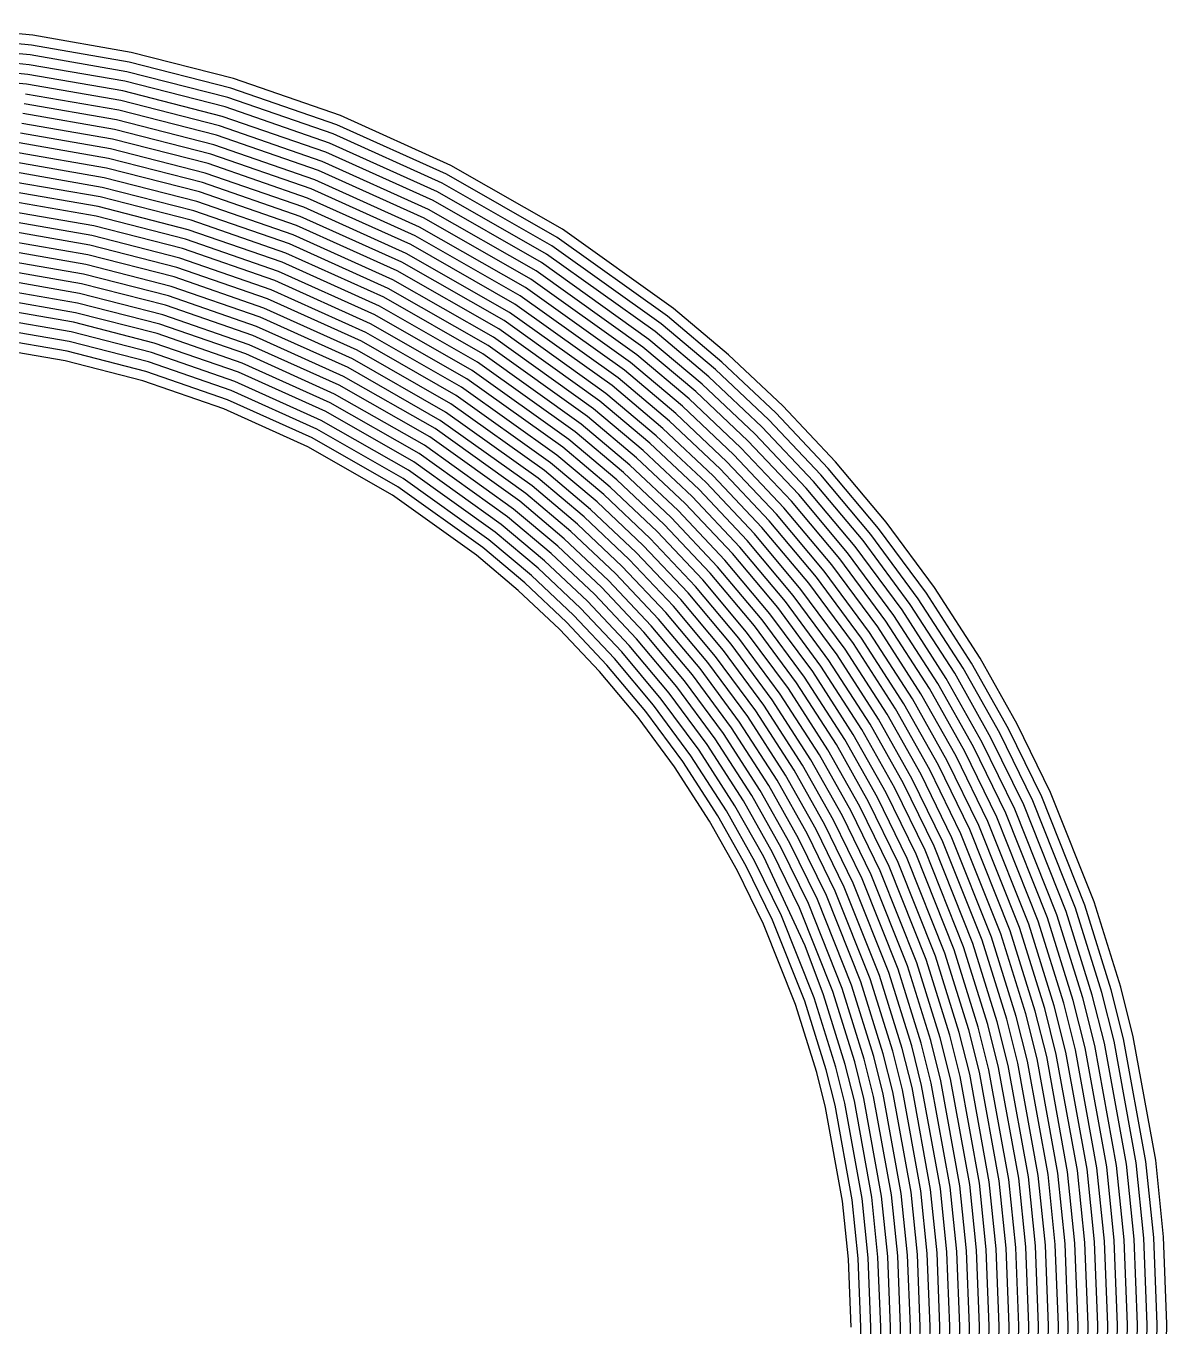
# Model space of a CAD drawing. Header units: metres. Extents: x -19 to 19, y -19.6 to 19.6.
# Drawn here: x -9.489 to -6.02, y 5.246 to 9.2 of the extents above; entities that cross this region are included whole.
import ezdxf

# ---------------------------------------------------------------- set-up
doc = ezdxf.new("R2010")
doc.units = ezdxf.units.M

msp = doc.modelspace()

# ---------------------------------------------------------------- linework, layer by layer
for p, q in [((-9.468583, 9.171465, 0.461086), (-9.758509, 9.199727, 0.459511)), ((-9.476069, 9.111994, 0.464241), (-9.762229, 9.139889, 0.462695)), ((-9.472326, 9.141729, 0.462663), (-9.760369, 9.169808, 0.461103)), ((-9.175941, 9.090288, 0.465522), (-9.472326, 9.141729, 0.462663)), ((-9.169671, 9.119591, 0.463976), (-9.468583, 9.171465, 0.461086)), ((-9.479812, 9.082258, 0.465818), (-9.764089, 9.109971, 0.464287)), ((-9.182211, 9.060986, 0.467068), (-9.476069, 9.111994, 0.464241)), ((-8.857865, 9.039861, 0.468393), (-9.169671, 9.119591, 0.463976)), ((-9.483554, 9.052523, 0.467396), (-9.765949, 9.080052, 0.46588)), ((-9.188481, 9.031683, 0.468614), (-9.479812, 9.082258, 0.465818)), ((-8.875112, 8.982458, 0.471394), (-9.182211, 9.060986, 0.467068)), ((-8.866488, 9.011159, 0.469894), (-9.175941, 9.090288, 0.465522)), ((-9.487297, 9.022788, 0.468973), (-9.767809, 9.050133, 0.467472)), ((-9.201022, 8.973078, 0.471706), (-9.487297, 9.022788, 0.468973)), ((-9.194752, 9.002381, 0.47016), (-9.483554, 9.052523, 0.467396)), ((-8.883735, 8.953756, 0.472894), (-9.188481, 9.031683, 0.468614)), ((-8.533398, 8.927324, 0.474565), (-8.857865, 9.039861, 0.468393)), ((-9.207292, 8.943775, 0.473252), (-9.49104, 8.993052, 0.470551)), ((-8.892359, 8.925055, 0.474395), (-9.194752, 9.002381, 0.47016)), ((-8.555542, 8.871618, 0.477445), (-8.875112, 8.982458, 0.471394)), ((-8.54447, 8.899471, 0.476005), (-8.866488, 9.011159, 0.469894)), ((-9.213562, 8.914473, 0.474798), (-9.494783, 8.963317, 0.472128)), ((-8.909606, 8.867652, 0.477396), (-9.207292, 8.943775, 0.473252)), ((-8.900982, 8.896353, 0.475895), (-9.201022, 8.973078, 0.471706)), ((-8.566614, 8.843765, 0.478885), (-8.883735, 8.953756, 0.472894)), ((-9.226102, 8.855868, 0.477889), (-9.502268, 8.903846, 0.475283)), ((-9.219832, 8.88517, 0.476343), (-9.498526, 8.933581, 0.473706)), ((-8.918229, 8.83895, 0.478896), (-9.213562, 8.914473, 0.474798)), ((-8.577686, 8.815913, 0.480325), (-8.892359, 8.925055, 0.474395)), ((-8.210685, 8.749079, 0.484099), (-8.54447, 8.899471, 0.476005)), ((-8.19708, 8.775792, 0.482744), (-8.533398, 8.927324, 0.474565)), ((-9.232373, 8.826565, 0.479435), (-9.506011, 8.874111, 0.476861)), ((-8.926852, 8.810249, 0.480396), (-9.219832, 8.88517, 0.476343)), ((-8.59983, 8.760207, 0.483205), (-8.909606, 8.867652, 0.477396)), ((-8.588758, 8.78806, 0.481765), (-8.900982, 8.896353, 0.475895)), ((-8.22429, 8.722367, 0.485454), (-8.555542, 8.871618, 0.477445)), ((-9.238643, 8.797262, 0.480981), (-9.509754, 8.844375, 0.478438)), ((-8.944099, 8.752846, 0.483397), (-9.232373, 8.826565, 0.479435)), ((-8.935476, 8.781547, 0.481897), (-9.226102, 8.855868, 0.477889)), ((-8.610902, 8.732354, 0.484646), (-8.918229, 8.83895, 0.478896)), ((-8.237895, 8.695654, 0.48681), (-8.566614, 8.843765, 0.478885)), ((-9.251183, 8.738657, 0.484073), (-9.51724, 8.784904, 0.481593)), ((-9.244913, 8.76796, 0.482527), (-9.513497, 8.81464, 0.480016)), ((-8.952723, 8.724144, 0.484898), (-9.238643, 8.797262, 0.480981)), ((-8.633046, 8.676648, 0.487526), (-8.935476, 8.781547, 0.481897)), ((-8.621974, 8.704501, 0.486086), (-8.926852, 8.810249, 0.480396)), ((-8.265105, 8.642228, 0.489521), (-8.588758, 8.78806, 0.481765)), ((-8.2515, 8.668941, 0.488165), (-8.577686, 8.815913, 0.480325)), ((-9.257453, 8.709355, 0.485619), (-9.520983, 8.755169, 0.483171)), ((-8.96997, 8.666741, 0.487898), (-9.251183, 8.738657, 0.484073)), ((-8.961346, 8.695443, 0.486398), (-9.244913, 8.76796, 0.482527)), ((-8.644118, 8.648795, 0.488966), (-8.944099, 8.752846, 0.483397)), ((-8.278711, 8.615515, 0.490876), (-8.59983, 8.760207, 0.483205)), ((-7.873824, 8.556753, 0.49424), (-8.210685, 8.749079, 0.484099)), ((-7.857659, 8.582006, 0.492987), (-8.19708, 8.775792, 0.482744)), ((-9.263724, 8.680052, 0.487165), (-9.524725, 8.725434, 0.484748)), ((-8.978593, 8.63804, 0.489399), (-9.257453, 8.709355, 0.485619)), ((-8.65519, 8.620942, 0.490406), (-8.952723, 8.724144, 0.484898)), ((-8.305921, 8.562089, 0.493587), (-8.621974, 8.704501, 0.486086)), ((-8.292316, 8.588802, 0.492231), (-8.610902, 8.732354, 0.484646)), ((-7.88999, 8.531501, 0.495493), (-8.22429, 8.722367, 0.485454)), ((-9.276264, 8.621447, 0.490256), (-9.532211, 8.665963, 0.487903)), ((-9.269994, 8.650749, 0.48871), (-9.528468, 8.695698, 0.486326)), ((-8.987216, 8.609338, 0.490899), (-9.263724, 8.680052, 0.487165)), ((-8.677334, 8.565236, 0.493286), (-8.96997, 8.666741, 0.487898)), ((-8.666262, 8.593089, 0.491846), (-8.961346, 8.695443, 0.486398)), ((-8.319526, 8.535376, 0.494942), (-8.633046, 8.676648, 0.487526)), ((-7.922321, 8.480997, 0.497999), (-8.2515, 8.668941, 0.488165)), ((-7.906156, 8.506249, 0.496746), (-8.237895, 8.695654, 0.48681)), ((-9.282534, 8.592144, 0.491802), (-9.535954, 8.636227, 0.489481)), ((-9.004463, 8.551935, 0.4939), (-9.276264, 8.621447, 0.490256)), ((-8.99584, 8.580637, 0.4924), (-9.269994, 8.650749, 0.48871)), ((-8.688406, 8.537383, 0.494726), (-8.978593, 8.63804, 0.489399)), ((-8.346736, 8.48195, 0.497653), (-8.65519, 8.620942, 0.490406)), ((-8.333131, 8.508663, 0.496297), (-8.644118, 8.648795, 0.488966)), ((-7.938487, 8.455744, 0.499252), (-8.265105, 8.642228, 0.489521)), ((-9.288804, 8.562842, 0.493348), (-9.539697, 8.606492, 0.491058)), ((-9.013087, 8.523234, 0.495401), (-9.282534, 8.592144, 0.491802)), ((-8.71055, 8.481677, 0.497606), (-8.99584, 8.580637, 0.4924)), ((-8.699478, 8.50953, 0.496166), (-8.987216, 8.609338, 0.490899)), ((-8.360341, 8.455237, 0.499008), (-8.666262, 8.593089, 0.491846)), ((-7.970818, 8.40524, 0.501758), (-8.292316, 8.588802, 0.492231)), ((-7.954653, 8.430492, 0.500505), (-8.278711, 8.615515, 0.490876)), ((-7.520183, 8.341067, 0.505374), (-7.857659, 8.582006, 0.492987)), ((-9.301345, 8.504236, 0.49644), (-9.547182, 8.547021, 0.494213)), ((-9.295075, 8.533539, 0.494894), (-9.543439, 8.576757, 0.492636)), ((-9.02171, 8.494532, 0.496901), (-9.288804, 8.562842, 0.493348)), ((-8.721622, 8.453824, 0.499046), (-9.004463, 8.551935, 0.4939)), ((-8.373946, 8.428525, 0.500363), (-8.677334, 8.565236, 0.493286)), ((-7.986984, 8.379988, 0.503011), (-8.305921, 8.562089, 0.493587)), ((-7.538896, 8.317632, 0.506503), (-7.873824, 8.556753, 0.49424)), ((-9.307615, 8.474934, 0.497986), (-9.550925, 8.517286, 0.495791)), ((-9.038957, 8.437129, 0.499902), (-9.301345, 8.504236, 0.49644)), ((-9.030334, 8.465831, 0.498401), (-9.295075, 8.533539, 0.494894)), ((-8.732694, 8.425971, 0.500486), (-9.013087, 8.523234, 0.495401)), ((-8.401157, 8.375099, 0.503074), (-8.699478, 8.50953, 0.496166)), ((-8.387551, 8.401812, 0.501719), (-8.688406, 8.537383, 0.494726)), ((-8.019315, 8.329483, 0.505517), (-8.333131, 8.508663, 0.496297)), ((-8.00315, 8.354735, 0.504264), (-8.319526, 8.535376, 0.494942)), ((-7.576321, 8.270761, 0.508763), (-7.906156, 8.506249, 0.496746)), ((-7.557609, 8.294196, 0.507633), (-7.88999, 8.531501, 0.495493)), ((-9.313885, 8.445631, 0.499531), (-9.554668, 8.48755, 0.497368)), ((-9.04758, 8.408427, 0.501402), (-9.307615, 8.474934, 0.497986)), ((-8.754838, 8.370265, 0.503367), (-9.030334, 8.465831, 0.498401)), ((-8.743766, 8.398118, 0.501927), (-9.02171, 8.494532, 0.496901)), ((-8.414762, 8.348386, 0.504429), (-8.71055, 8.481677, 0.497606)), ((-8.035481, 8.304231, 0.50677), (-8.346736, 8.48195, 0.497653)), ((-7.595034, 8.247326, 0.509893), (-7.922321, 8.480997, 0.497999)), ((-9.326425, 8.387026, 0.502623), (-9.562153, 8.428079, 0.500523)), ((-9.320155, 8.416329, 0.501077), (-9.558411, 8.457815, 0.498946)), ((-9.056204, 8.379726, 0.502903), (-9.313885, 8.445631, 0.499531)), ((-8.76591, 8.342412, 0.504807), (-9.038957, 8.437129, 0.499902)), ((-8.441972, 8.29496, 0.50714), (-8.732694, 8.425971, 0.500486)), ((-8.428367, 8.321673, 0.505785), (-8.721622, 8.453824, 0.499046)), ((-8.067812, 8.253726, 0.509276), (-8.373946, 8.428525, 0.500363)), ((-8.051647, 8.278978, 0.508023), (-8.360341, 8.455237, 0.499008)), ((-7.632459, 8.200455, 0.512153), (-7.954653, 8.430492, 0.500505)), ((-7.613746, 8.22389, 0.511023), (-7.938487, 8.455744, 0.499252)), ((-9.332696, 8.357723, 0.504169), (-9.565896, 8.398344, 0.502101)), ((-9.073451, 8.322323, 0.505903), (-9.326425, 8.387026, 0.502623)), ((-9.064827, 8.351024, 0.504403), (-9.320155, 8.416329, 0.501077)), ((-8.776982, 8.314559, 0.506247), (-9.04758, 8.408427, 0.501402)), ((-8.455577, 8.268247, 0.508495), (-8.743766, 8.398118, 0.501927)), ((-8.083978, 8.228474, 0.510529), (-8.387551, 8.401812, 0.501719)), ((-7.651171, 8.17702, 0.513283), (-7.970818, 8.40524, 0.501758)), ((-9.338966, 8.328421, 0.505715), (-9.569639, 8.368609, 0.503678)), ((-9.082074, 8.293621, 0.507404), (-9.332696, 8.357723, 0.504169)), ((-8.799126, 8.258853, 0.509127), (-9.064827, 8.351024, 0.504403)), ((-8.788054, 8.286706, 0.507687), (-9.056204, 8.379726, 0.502903)), ((-8.469182, 8.241534, 0.509851), (-8.754838, 8.370265, 0.503367)), ((-8.116309, 8.177969, 0.513035), (-8.414762, 8.348386, 0.504429)), ((-8.100144, 8.203222, 0.511782), (-8.401157, 8.375099, 0.503074)), ((-7.688597, 8.130149, 0.515543), (-8.00315, 8.354735, 0.504264)), ((-7.669884, 8.153584, 0.514413), (-7.986984, 8.379988, 0.503011)), ((-9.351506, 8.269816, 0.508807), (-9.577125, 8.309138, 0.506833)), ((-9.345236, 8.299118, 0.507261), (-9.573382, 8.338873, 0.505256)), ((-9.090697, 8.26492, 0.508904), (-9.338966, 8.328421, 0.505715)), ((-8.810198, 8.231, 0.510567), (-9.073451, 8.322323, 0.505903)), ((-8.496392, 8.188108, 0.512561), (-8.776982, 8.314559, 0.506247)), ((-8.482787, 8.214821, 0.511206), (-8.76591, 8.342412, 0.504807)), ((-8.132475, 8.152717, 0.514288), (-8.428367, 8.321673, 0.505785)), ((-7.726022, 8.083278, 0.517802), (-8.035481, 8.304231, 0.50677)), ((-7.707309, 8.106714, 0.516672), (-8.019315, 8.329483, 0.505517)), ((-7.37318, 8.178172, 0.513483), (-7.538896, 8.317632, 0.506503)), ((-7.353207, 8.200548, 0.512423), (-7.520183, 8.341067, 0.505374)), ((-9.357776, 8.240513, 0.510353), (-9.580868, 8.279402, 0.508411)), ((-9.107944, 8.207517, 0.511905), (-9.351506, 8.269816, 0.508807)), ((-9.099321, 8.236218, 0.510405), (-9.345236, 8.299118, 0.507261)), ((-8.832342, 8.175294, 0.513447), (-9.090697, 8.26492, 0.508904)), ((-8.82127, 8.203147, 0.512007), (-9.082074, 8.293621, 0.507404)), ((-8.509998, 8.161395, 0.513917), (-8.788054, 8.286706, 0.507687)), ((-8.164806, 8.102213, 0.516794), (-8.455577, 8.268247, 0.508495)), ((-8.148641, 8.127465, 0.515541), (-8.441972, 8.29496, 0.50714)), ((-7.744734, 8.059843, 0.518932), (-8.051647, 8.278978, 0.508023)), ((-7.413125, 8.133421, 0.515604), (-7.576321, 8.270761, 0.508763)), ((-7.393153, 8.155796, 0.514543), (-7.557609, 8.294196, 0.507633)), ((-9.364047, 8.21121, 0.511898), (-9.58461, 8.249667, 0.509988)), ((-9.116568, 8.178815, 0.513405), (-9.357776, 8.240513, 0.510353)), ((-8.843414, 8.147441, 0.514887), (-9.099321, 8.236218, 0.510405)), ((-8.537208, 8.10797, 0.516627), (-8.810198, 8.231, 0.510567)), ((-8.523603, 8.134683, 0.515272), (-8.799126, 8.258853, 0.509127)), ((-8.180972, 8.07696, 0.518047), (-8.469182, 8.241534, 0.509851)), ((-7.78216, 8.012972, 0.521192), (-8.083978, 8.228474, 0.510529)), ((-7.763447, 8.036408, 0.520062), (-8.067812, 8.253726, 0.509276)), ((-7.433098, 8.111045, 0.516664), (-7.595034, 8.247326, 0.509893)), ((-9.370317, 8.181908, 0.513444), (-9.588353, 8.219932, 0.511566)), ((-9.125191, 8.150114, 0.514909), (-9.364047, 8.21121, 0.511898)), ((-8.854486, 8.119588, 0.516318), (-9.107944, 8.207517, 0.511905)), ((-8.550813, 8.081257, 0.517983), (-8.82127, 8.203147, 0.512007)), ((-8.213303, 8.026456, 0.520553), (-8.496392, 8.188108, 0.512561)), ((-8.197138, 8.051708, 0.5193), (-8.482787, 8.214821, 0.511206)), ((-7.800872, 7.989537, 0.522322), (-8.100144, 8.203222, 0.511782)), ((-7.473044, 8.066294, 0.518784), (-7.632459, 8.200455, 0.512153)), ((-7.453071, 8.088669, 0.517724), (-7.613746, 8.22389, 0.511023)), ((-7.188166, 8.045081, 0.520066), (-7.353207, 8.200548, 0.512423)), ((-9.133815, 8.121413, 0.516418), (-9.370317, 8.181908, 0.513444)), ((-8.87663, 8.06388, 0.519167), (-9.125191, 8.150114, 0.514909)), ((-8.865558, 8.091734, 0.517742), (-9.116568, 8.178815, 0.513405)), ((-8.578023, 8.027831, 0.520693), (-8.843414, 8.147441, 0.514887)), ((-8.564418, 8.054544, 0.519338), (-8.832342, 8.175294, 0.513447)), ((-8.229469, 8.001204, 0.521806), (-8.509998, 8.161395, 0.513917)), ((-7.838297, 7.942666, 0.524582), (-8.132475, 8.152717, 0.514288)), ((-7.819585, 7.966101, 0.523452), (-8.116309, 8.177969, 0.513035)), ((-7.512989, 8.021542, 0.520905), (-7.669884, 8.153584, 0.514413)), ((-7.493016, 8.043918, 0.519845), (-7.651171, 8.17702, 0.513283)), ((-7.230596, 8.002669, 0.522037), (-7.393153, 8.155796, 0.514543)), ((-7.209381, 8.023875, 0.521051), (-7.37318, 8.178172, 0.513483)), ((-8.887702, 8.036027, 0.520592), (-9.133815, 8.121413, 0.516418)), ((-8.591628, 8.001118, 0.522049), (-8.854486, 8.119588, 0.516318)), ((-8.2618, 7.950699, 0.524312), (-8.537208, 8.10797, 0.516627)), ((-8.245635, 7.975951, 0.523059), (-8.523603, 8.134683, 0.515272)), ((-7.85701, 7.919231, 0.525711), (-8.148641, 8.127465, 0.515541)), ((-7.552935, 7.976791, 0.523025), (-7.707309, 8.106714, 0.516672)), ((-7.532962, 7.999167, 0.521965), (-7.688597, 8.130149, 0.515543)), ((-7.273025, 7.960256, 0.524008), (-7.433098, 8.111045, 0.516664)), ((-7.251811, 7.981462, 0.523023), (-7.413125, 8.133421, 0.515604)), ((-8.605233, 7.974405, 0.523404), (-8.865558, 8.091734, 0.517742)), ((-8.277966, 7.925447, 0.525565), (-8.550813, 8.081257, 0.517983)), ((-7.894435, 7.87236, 0.527971), (-8.180972, 8.07696, 0.518047)), ((-7.875722, 7.895795, 0.526841), (-8.164806, 8.102213, 0.516794)), ((-7.572907, 7.954415, 0.524086), (-7.726022, 8.083278, 0.517802)), ((-7.29424, 7.93905, 0.524994), (-7.453071, 8.088669, 0.517724)), ((-8.632444, 7.920979, 0.526115), (-8.887702, 8.036027, 0.520592)), ((-8.618839, 7.947692, 0.524759), (-8.87663, 8.06388, 0.519167)), ((-8.310297, 7.874942, 0.528071), (-8.578023, 8.027831, 0.520693)), ((-8.294132, 7.900195, 0.526818), (-8.564418, 8.054544, 0.519338)), ((-7.913148, 7.848925, 0.529101), (-8.197138, 8.051708, 0.5193)), ((-7.612853, 7.909664, 0.526206), (-7.763447, 8.036408, 0.520062)), ((-7.59288, 7.93204, 0.525146), (-7.744734, 8.059843, 0.518932)), ((-7.33667, 7.896637, 0.526965), (-7.493016, 8.043918, 0.519845)), ((-7.315455, 7.917844, 0.525979), (-7.473044, 8.066294, 0.518784)), ((-7.02757, 7.875225, 0.528236), (-7.188166, 8.045081, 0.520066)), ((-8.326463, 7.84969, 0.529324), (-8.591628, 8.001118, 0.522049)), ((-7.950573, 7.802054, 0.531361), (-8.229469, 8.001204, 0.521806)), ((-7.93186, 7.825489, 0.530231), (-8.213303, 8.026456, 0.520553)), ((-7.652798, 7.864913, 0.528327), (-7.800872, 7.989537, 0.522322)), ((-7.632826, 7.887289, 0.527267), (-7.78216, 8.012972, 0.521192)), ((-7.3791, 7.854225, 0.528936), (-7.532962, 7.999167, 0.521965)), ((-7.357885, 7.875431, 0.527951), (-7.512989, 8.021542, 0.520905)), ((-7.072419, 7.835369, 0.530048), (-7.230596, 8.002669, 0.522037)), ((-7.049995, 7.855297, 0.529142), (-7.209381, 8.023875, 0.521051)), ((-8.342629, 7.824438, 0.530577), (-8.605233, 7.974405, 0.523404)), ((-7.987998, 7.755183, 0.533621), (-8.2618, 7.950699, 0.524312)), ((-7.969285, 7.778619, 0.532491), (-8.245635, 7.975951, 0.523059)), ((-7.672771, 7.842537, 0.529387), (-7.819585, 7.966101, 0.523452)), ((-7.42153, 7.811812, 0.530907), (-7.572907, 7.954415, 0.524086)), ((-7.400315, 7.833018, 0.529922), (-7.552935, 7.976791, 0.523025)), ((-7.117268, 7.795513, 0.53186), (-7.273025, 7.960256, 0.524008)), ((-7.094843, 7.815441, 0.530954), (-7.251811, 7.981462, 0.523023)), ((-8.37496, 7.773933, 0.533083), (-8.632444, 7.920979, 0.526115)), ((-8.358794, 7.799186, 0.53183), (-8.618839, 7.947692, 0.524759)), ((-8.006711, 7.731748, 0.534751), (-8.277966, 7.925447, 0.525565)), ((-7.712717, 7.797786, 0.531508), (-7.85701, 7.919231, 0.525711)), ((-7.692744, 7.820162, 0.530447), (-7.838297, 7.942666, 0.524582)), ((-7.46396, 7.769399, 0.532879), (-7.612853, 7.909664, 0.526206)), ((-7.442745, 7.790606, 0.531893), (-7.59288, 7.93204, 0.525146)), ((-7.162116, 7.755657, 0.533672), (-7.315455, 7.917844, 0.525979)), ((-7.139692, 7.775585, 0.532766), (-7.29424, 7.93905, 0.524994)), ((-8.044136, 7.684877, 0.53701), (-8.310297, 7.874942, 0.528071)), ((-8.025423, 7.708312, 0.53588), (-8.294132, 7.900195, 0.526818)), ((-7.752662, 7.753035, 0.533628), (-7.894435, 7.87236, 0.527971)), ((-7.732689, 7.77541, 0.532568), (-7.875722, 7.895795, 0.526841)), ((-7.485175, 7.748193, 0.533864), (-7.632826, 7.887289, 0.527267)), ((-7.206965, 7.715801, 0.535484), (-7.357885, 7.875431, 0.527951)), ((-7.184541, 7.735729, 0.534578), (-7.33667, 7.896637, 0.526965)), ((-6.873506, 7.691498, 0.536855), (-7.02757, 7.875225, 0.528236)), ((-8.062848, 7.661442, 0.53814), (-8.326463, 7.84969, 0.529324)), ((-7.772635, 7.730659, 0.534689), (-7.913148, 7.848925, 0.529101)), ((-7.527605, 7.70578, 0.535835), (-7.672771, 7.842537, 0.529387)), ((-7.50639, 7.726987, 0.53485), (-7.652798, 7.864913, 0.528327)), ((-7.251814, 7.675945, 0.537296), (-7.400315, 7.833018, 0.529922)), ((-7.229389, 7.695873, 0.53639), (-7.3791, 7.854225, 0.528936)), ((-6.92068, 7.654414, 0.538501), (-7.072419, 7.835369, 0.530048)), ((-6.897093, 7.672956, 0.537678), (-7.049995, 7.855297, 0.529142)), ((-8.100273, 7.614571, 0.5404), (-8.358794, 7.799186, 0.53183)), ((-8.081561, 7.638006, 0.53927), (-8.342629, 7.824438, 0.530577)), ((-7.81258, 7.685908, 0.536809), (-7.950573, 7.802054, 0.531361)), ((-7.792608, 7.708283, 0.535749), (-7.93186, 7.825489, 0.530231)), ((-7.570035, 7.663368, 0.537807), (-7.712717, 7.797786, 0.531508)), ((-7.54882, 7.684574, 0.536821), (-7.692744, 7.820162, 0.530447)), ((-7.296663, 7.636089, 0.539108), (-7.442745, 7.790606, 0.531893)), ((-7.274238, 7.656017, 0.538202), (-7.42153, 7.811812, 0.530907)), ((-6.967854, 7.617329, 0.540148), (-7.117268, 7.795513, 0.53186)), ((-6.944267, 7.635871, 0.539324), (-7.094843, 7.815441, 0.530954)), ((-8.118986, 7.591136, 0.54153), (-8.37496, 7.773933, 0.533083)), ((-7.852526, 7.641156, 0.53893), (-7.987998, 7.755183, 0.533621)), ((-7.832553, 7.663532, 0.537869), (-7.969285, 7.778619, 0.532491)), ((-7.612465, 7.620955, 0.539778), (-7.752662, 7.753035, 0.533628)), ((-7.59125, 7.642161, 0.538792), (-7.732689, 7.77541, 0.532568)), ((-7.319087, 7.616161, 0.540014), (-7.46396, 7.769399, 0.532879)), ((-7.015029, 7.580245, 0.541794), (-7.162116, 7.755657, 0.533672)), ((-6.991441, 7.598787, 0.540971), (-7.139692, 7.775585, 0.532766)), ((-7.872499, 7.618781, 0.53999), (-8.006711, 7.731748, 0.534751)), ((-7.63368, 7.599749, 0.540763), (-7.772635, 7.730659, 0.534689)), ((-7.363936, 7.576305, 0.541826), (-7.50639, 7.726987, 0.53485)), ((-7.341511, 7.596233, 0.54092), (-7.485175, 7.748193, 0.533864)), ((-7.062203, 7.54316, 0.54344), (-7.206965, 7.715801, 0.535484)), ((-7.038616, 7.561703, 0.542617), (-7.184541, 7.735729, 0.534578)), ((-7.912444, 7.574029, 0.542111), (-8.044136, 7.684877, 0.53701)), ((-7.892471, 7.596405, 0.54105), (-8.025423, 7.708312, 0.53588)), ((-7.67611, 7.557336, 0.542735), (-7.81258, 7.685908, 0.536809)), ((-7.654895, 7.578542, 0.541749), (-7.792608, 7.708283, 0.535749)), ((-7.408784, 7.536449, 0.543638), (-7.54882, 7.684574, 0.536821)), ((-7.38636, 7.556377, 0.542732), (-7.527605, 7.70578, 0.535835)), ((-7.109377, 7.506076, 0.545086), (-7.251814, 7.675945, 0.537296)), ((-7.08579, 7.524618, 0.544263), (-7.229389, 7.695873, 0.53639)), ((-6.751474, 7.475987, 0.54665), (-6.897093, 7.672956, 0.537678)), ((-6.72678, 7.493032, 0.545913), (-6.873506, 7.691498, 0.536855)), ((-7.95239, 7.529278, 0.544231), (-8.081561, 7.638006, 0.53927)), ((-7.932417, 7.551654, 0.543171), (-8.062848, 7.661442, 0.53814)), ((-7.71854, 7.514924, 0.544706), (-7.852526, 7.641156, 0.53893)), ((-7.697325, 7.53613, 0.54372), (-7.832553, 7.663532, 0.537869)), ((-7.453633, 7.496593, 0.54545), (-7.59125, 7.642161, 0.538792)), ((-7.431209, 7.516521, 0.544544), (-7.570035, 7.663368, 0.537807)), ((-7.156551, 7.468992, 0.546733), (-7.296663, 7.636089, 0.539108)), ((-7.132964, 7.487534, 0.54591), (-7.274238, 7.656017, 0.538202)), ((-6.800863, 7.441897, 0.548125), (-6.944267, 7.635871, 0.539324)), ((-6.776169, 7.458942, 0.547388), (-6.92068, 7.654414, 0.538501)), ((-7.972362, 7.506902, 0.545291), (-8.100273, 7.614571, 0.5404)), ((-7.76097, 7.472511, 0.546677), (-7.892471, 7.596405, 0.54105)), ((-7.739755, 7.493717, 0.545691), (-7.872499, 7.618781, 0.53999)), ((-7.498482, 7.456737, 0.547262), (-7.63368, 7.599749, 0.540763)), ((-7.476057, 7.476665, 0.546356), (-7.612465, 7.620955, 0.539778)), ((-7.203725, 7.431907, 0.548379), (-7.341511, 7.596233, 0.54092)), ((-7.180138, 7.450449, 0.547556), (-7.319087, 7.616161, 0.540014)), ((-6.850253, 7.407807, 0.549599), (-6.991441, 7.598787, 0.540971)), ((-6.825558, 7.424852, 0.548862), (-6.967854, 7.617329, 0.540148)), ((-7.992335, 7.484527, 0.546352), (-8.118986, 7.591136, 0.54153)), ((-7.782184, 7.451305, 0.547663), (-7.912444, 7.574029, 0.542111)), ((-7.54333, 7.416881, 0.549074), (-7.67611, 7.557336, 0.542735)), ((-7.520906, 7.436809, 0.548168), (-7.654895, 7.578542, 0.541749)), ((-7.2509, 7.394823, 0.550025), (-7.38636, 7.556377, 0.542732)), ((-7.227313, 7.413365, 0.549202), (-7.363936, 7.576305, 0.541826)), ((-6.899642, 7.373717, 0.551074), (-7.038616, 7.561703, 0.542617)), ((-6.874947, 7.390762, 0.550337), (-7.015029, 7.580245, 0.541794)), ((-7.824614, 7.408892, 0.549634), (-7.95239, 7.529278, 0.544231)), ((-7.803399, 7.430098, 0.548648), (-7.932417, 7.551654, 0.543171)), ((-7.588179, 7.377025, 0.550886), (-7.71854, 7.514924, 0.544706)), ((-7.565755, 7.396953, 0.54998), (-7.697325, 7.53613, 0.54372)), ((-7.298074, 7.357738, 0.551671), (-7.431209, 7.516521, 0.544544)), ((-7.274487, 7.376281, 0.550848), (-7.408784, 7.536449, 0.543638)), ((-6.949031, 7.339627, 0.552548), (-7.08579, 7.524618, 0.544263)), ((-6.924336, 7.356672, 0.551811), (-7.062203, 7.54316, 0.54344)), ((-7.867044, 7.366479, 0.551605), (-7.992335, 7.484527, 0.546352)), ((-7.845829, 7.387686, 0.55062), (-7.972362, 7.506902, 0.545291)), ((-7.610603, 7.357097, 0.551792), (-7.739755, 7.493717, 0.545691)), ((-7.345248, 7.320654, 0.553318), (-7.476057, 7.476665, 0.546356)), ((-7.321661, 7.339196, 0.552495), (-7.453633, 7.496593, 0.54545)), ((-6.99842, 7.305537, 0.554023), (-7.132964, 7.487534, 0.54591)), ((-6.973726, 7.322582, 0.553286), (-7.109377, 7.506076, 0.545086)), ((-6.614084, 7.263269, 0.556049), (-6.751474, 7.475987, 0.54665)), ((-6.58838, 7.278752, 0.5554), (-6.72678, 7.493032, 0.545913)), ((-7.655452, 7.317241, 0.553604), (-7.782184, 7.451305, 0.547663)), ((-7.633028, 7.337169, 0.552698), (-7.76097, 7.472511, 0.546677)), ((-7.392422, 7.28357, 0.554964), (-7.520906, 7.436809, 0.548168)), ((-7.368835, 7.302112, 0.554141), (-7.498482, 7.456737, 0.547262)), ((-7.047809, 7.271447, 0.555497), (-7.180138, 7.450449, 0.547556)), ((-7.023115, 7.288492, 0.55476), (-7.156551, 7.468992, 0.546733)), ((-6.665493, 7.232304, 0.557349), (-6.800863, 7.441897, 0.548125)), ((-6.639789, 7.247787, 0.556699), (-6.776169, 7.458942, 0.547388)), ((-7.700301, 7.277385, 0.555416), (-7.824614, 7.408892, 0.549634)), ((-7.677877, 7.297313, 0.55451), (-7.803399, 7.430098, 0.548648)), ((-7.439596, 7.246485, 0.55661), (-7.565755, 7.396953, 0.54998)), ((-7.416009, 7.265028, 0.555787), (-7.54333, 7.416881, 0.549074)), ((-7.121893, 7.220313, 0.557709), (-7.2509, 7.394823, 0.550025)), ((-7.097198, 7.237358, 0.556972), (-7.227313, 7.413365, 0.549202)), ((-7.072504, 7.254402, 0.556235), (-7.203725, 7.431907, 0.548379)), ((-6.716901, 7.201339, 0.558649), (-6.850253, 7.407807, 0.549599)), ((-6.691197, 7.216822, 0.557999), (-6.825558, 7.424852, 0.548862)), ((-7.74515, 7.237529, 0.557228), (-7.867044, 7.366479, 0.551605)), ((-7.722725, 7.257457, 0.556322), (-7.845829, 7.387686, 0.55062)), ((-7.486771, 7.209401, 0.558257), (-7.610603, 7.357097, 0.551792)), ((-7.463184, 7.227943, 0.557433), (-7.588179, 7.377025, 0.550886)), ((-7.171282, 7.186223, 0.559184), (-7.298074, 7.357738, 0.551671)), ((-7.146588, 7.203268, 0.558446), (-7.274487, 7.376281, 0.550848)), ((-6.794014, 7.154892, 0.560598), (-6.924336, 7.356672, 0.551811)), ((-6.76831, 7.170374, 0.559948), (-6.899642, 7.373717, 0.551074)), ((-6.742605, 7.185857, 0.559298), (-6.874947, 7.390762, 0.550337)), ((-7.533945, 7.172317, 0.559903), (-7.655452, 7.317241, 0.553604)), ((-7.510358, 7.190859, 0.55908), (-7.633028, 7.337169, 0.552698)), ((-7.220671, 7.152133, 0.560658), (-7.345248, 7.320654, 0.553318)), ((-7.195977, 7.169178, 0.559921), (-7.321661, 7.339196, 0.552495)), ((-6.845422, 7.123927, 0.561898), (-6.973726, 7.322582, 0.553286)), ((-6.819718, 7.139409, 0.561248), (-6.949031, 7.339627, 0.552548)), ((-7.581119, 7.135232, 0.561549), (-7.700301, 7.277385, 0.555416)), ((-7.557532, 7.153774, 0.560726), (-7.677877, 7.297313, 0.55451)), ((-7.270061, 7.118043, 0.562133), (-7.392422, 7.28357, 0.554964)), ((-7.245366, 7.135088, 0.561395), (-7.368835, 7.302112, 0.554141)), ((-6.896831, 7.092962, 0.563197), (-7.023115, 7.288492, 0.55476)), ((-6.871127, 7.108444, 0.562548), (-6.99842, 7.305537, 0.554023)), ((-6.475466, 7.078023, 0.564006), (-6.58838, 7.278752, 0.5554)), ((-7.628293, 7.098148, 0.563195), (-7.74515, 7.237529, 0.557228)), ((-7.604706, 7.11669, 0.562372), (-7.722725, 7.257457, 0.556322)), ((-7.31945, 7.083953, 0.563607), (-7.439596, 7.246485, 0.55661)), ((-7.294755, 7.100998, 0.56287), (-7.416009, 7.265028, 0.555787)), ((-6.973944, 7.046514, 0.565147), (-7.097198, 7.237358, 0.556972)), ((-6.948239, 7.061997, 0.564497), (-7.072504, 7.254402, 0.556235)), ((-6.922535, 7.077479, 0.563847), (-7.047809, 7.271447, 0.555497)), ((-6.528625, 7.050169, 0.565142), (-6.639789, 7.247787, 0.556699)), ((-6.502045, 7.064096, 0.564574), (-6.614084, 7.263269, 0.556049)), ((-7.368839, 7.049863, 0.565082), (-7.486771, 7.209401, 0.558257)), ((-7.344144, 7.066908, 0.564344), (-7.463184, 7.227943, 0.557433)), ((-7.025352, 7.015549, 0.566446), (-7.146588, 7.203268, 0.558446)), ((-6.999648, 7.031032, 0.565797), (-7.121893, 7.220313, 0.557709)), ((-6.608364, 7.008389, 0.566845), (-6.716901, 7.201339, 0.558649)), ((-6.581785, 7.022316, 0.566277), (-6.691197, 7.216822, 0.557999)), ((-6.555205, 7.036242, 0.56571), (-6.665493, 7.232304, 0.557349)), ((-7.418228, 7.015773, 0.566556), (-7.533945, 7.172317, 0.559903)), ((-7.393533, 7.032818, 0.565819), (-7.510358, 7.190859, 0.55908)), ((-7.076761, 6.984584, 0.567746), (-7.195977, 7.169178, 0.559921)), ((-7.051056, 7.000067, 0.567096), (-7.171282, 7.186223, 0.559184)), ((-6.661524, 6.980535, 0.567981), (-6.76831, 7.170374, 0.559948)), ((-6.634944, 6.994462, 0.567413), (-6.742605, 7.185857, 0.559298)), ((-7.467617, 6.981683, 0.56803), (-7.581119, 7.135232, 0.561549)), ((-7.442923, 6.998728, 0.567293), (-7.557532, 7.153774, 0.560726)), ((-7.153873, 6.938137, 0.569696), (-7.270061, 7.118043, 0.562133)), ((-7.128169, 6.953619, 0.569046), (-7.245366, 7.135088, 0.561395)), ((-7.102465, 6.969102, 0.568396), (-7.220671, 7.152133, 0.560658)), ((-6.741263, 6.938755, 0.569684), (-6.845422, 7.123927, 0.561898)), ((-6.714683, 6.952682, 0.569117), (-6.819718, 7.139409, 0.561248)), ((-6.688103, 6.966609, 0.568549), (-6.794014, 7.154892, 0.560598)), ((-7.517006, 6.947593, 0.569505), (-7.628293, 7.098148, 0.563195)), ((-7.492312, 6.964638, 0.568768), (-7.604706, 7.11669, 0.562372)), ((-7.205282, 6.907172, 0.570995), (-7.31945, 7.083953, 0.563607)), ((-7.179578, 6.922654, 0.570345), (-7.294755, 7.100998, 0.56287)), ((-6.794422, 6.910901, 0.57082), (-6.896831, 7.092962, 0.563197)), ((-6.767843, 6.924828, 0.570252), (-6.871127, 7.108444, 0.562548)), ((-6.373758, 6.869751, 0.572655), (-6.475466, 7.078023, 0.564006)), ((-7.25669, 6.876207, 0.572295), (-7.368839, 7.049863, 0.565082)), ((-7.230986, 6.891689, 0.571645), (-7.344144, 7.066908, 0.564344)), ((-6.874162, 6.869121, 0.572524), (-6.973944, 7.046514, 0.565147)), ((-6.847582, 6.883048, 0.571956), (-6.948239, 7.061997, 0.564497)), ((-6.821002, 6.896975, 0.571388), (-6.922535, 7.077479, 0.563847)), ((-6.42832, 6.844766, 0.573644), (-6.528625, 7.050169, 0.565142)), ((-6.401039, 6.857258, 0.57315), (-6.502045, 7.064096, 0.564574)), ((-7.308099, 6.845242, 0.573594), (-7.418228, 7.015773, 0.566556)), ((-7.282395, 6.860724, 0.572945), (-7.393533, 7.032818, 0.565819)), ((-6.953901, 6.827341, 0.574227), (-7.051056, 7.000067, 0.567096)), ((-6.927321, 6.841268, 0.573659), (-7.025352, 7.015549, 0.566446)), ((-6.900741, 6.855194, 0.573092), (-6.999648, 7.031032, 0.565797)), ((-6.510161, 6.80729, 0.575129), (-6.608364, 7.008389, 0.566845)), ((-6.482881, 6.819782, 0.574634), (-6.581785, 7.022316, 0.566277)), ((-6.4556, 6.832274, 0.574139), (-6.555205, 7.036242, 0.56571)), ((-7.385212, 6.798794, 0.575544), (-7.492312, 6.964638, 0.568768)), ((-7.359507, 6.814277, 0.574894), (-7.467617, 6.981683, 0.56803)), ((-7.333803, 6.829759, 0.574244), (-7.442923, 6.998728, 0.567293)), ((-7.00706, 6.799487, 0.575363), (-7.102465, 6.969102, 0.568396)), ((-6.98048, 6.813414, 0.574795), (-7.076761, 6.984584, 0.567746)), ((-6.592003, 6.769813, 0.576614), (-6.688103, 6.966609, 0.568549)), ((-6.564722, 6.782306, 0.576119), (-6.661524, 6.980535, 0.567981)), ((-6.537442, 6.794798, 0.575624), (-6.634944, 6.994462, 0.567413)), ((-7.410916, 6.783312, 0.576194), (-7.517006, 6.947593, 0.569505)), ((-7.086799, 6.757707, 0.577067), (-7.179578, 6.922654, 0.570345)), ((-7.06022, 6.771634, 0.576499), (-7.153873, 6.938137, 0.569696)), ((-7.03364, 6.78556, 0.575931), (-7.128169, 6.953619, 0.569046)), ((-6.673845, 6.732337, 0.578099), (-6.767843, 6.924828, 0.570252)), ((-6.646564, 6.744829, 0.577604), (-6.741263, 6.938755, 0.569684)), ((-6.619284, 6.757321, 0.577109), (-6.714683, 6.952682, 0.569117)), ((-7.139959, 6.729853, 0.578202), (-7.230986, 6.891689, 0.571645)), ((-7.113379, 6.74378, 0.577634), (-7.205282, 6.907172, 0.570995)), ((-6.755686, 6.694861, 0.579583), (-6.847582, 6.883048, 0.571956)), ((-6.728406, 6.707353, 0.579088), (-6.821002, 6.896975, 0.571388)), ((-6.701125, 6.719845, 0.578594), (-6.794422, 6.910901, 0.57082)), ((-7.219698, 6.688073, 0.579906), (-7.308099, 6.845242, 0.573594)), ((-7.193118, 6.702, 0.579338), (-7.282395, 6.860724, 0.572945)), ((-7.166539, 6.715927, 0.57877), (-7.25669, 6.876207, 0.572295)), ((-6.837528, 6.657384, 0.581068), (-6.927321, 6.841268, 0.573659)), ((-6.810248, 6.669876, 0.580573), (-6.900741, 6.855194, 0.573092)), ((-6.782967, 6.682368, 0.580078), (-6.874162, 6.869121, 0.572524)), ((-6.297859, 6.518185, 0.586575), (-6.42832, 6.844766, 0.573644)), ((-6.26947, 6.527921, 0.586209), (-6.401039, 6.857258, 0.57315)), ((-6.241082, 6.537657, 0.585842), (-6.373758, 6.869751, 0.572655)), ((-7.272857, 6.660219, 0.581041), (-7.359507, 6.814277, 0.574894)), ((-7.246278, 6.674146, 0.580474), (-7.333803, 6.829759, 0.574244)), ((-6.892089, 6.6324, 0.582058), (-6.98048, 6.813414, 0.574795)), ((-6.864809, 6.644892, 0.581563), (-6.953901, 6.827341, 0.574227)), ((-6.383023, 6.488978, 0.587674), (-6.510161, 6.80729, 0.575129)), ((-6.354635, 6.498714, 0.587307), (-6.482881, 6.819782, 0.574634)), ((-6.326247, 6.508449, 0.586941), (-6.4556, 6.832274, 0.574139)), ((-7.326017, 6.632366, 0.582177), (-7.410916, 6.783312, 0.576194)), ((-7.299437, 6.646293, 0.581609), (-7.385212, 6.798794, 0.575544)), ((-6.973931, 6.594923, 0.583543), (-7.06022, 6.771634, 0.576499)), ((-6.94665, 6.607415, 0.583048), (-7.03364, 6.78556, 0.575931)), ((-6.91937, 6.619908, 0.582553), (-7.00706, 6.799487, 0.575363)), ((-6.468187, 6.45977, 0.588772), (-6.592003, 6.769813, 0.576614)), ((-6.439799, 6.469506, 0.588406), (-6.564722, 6.782306, 0.576119)), ((-6.411411, 6.479242, 0.58804), (-6.537442, 6.794798, 0.575624)), ((-7.055773, 6.557447, 0.585027), (-7.139959, 6.729853, 0.578202)), ((-7.028492, 6.569939, 0.584532), (-7.113379, 6.74378, 0.577634)), ((-7.001212, 6.582431, 0.584038), (-7.086799, 6.757707, 0.577067)), ((-6.553351, 6.430563, 0.589871), (-6.673845, 6.732337, 0.578099)), ((-6.524963, 6.440298, 0.589505), (-6.646564, 6.744829, 0.577604)), ((-6.496575, 6.450034, 0.589138), (-6.619284, 6.757321, 0.577109)), ((-7.137614, 6.51997, 0.586512), (-7.219698, 6.688073, 0.579906)), ((-7.110334, 6.532463, 0.586017), (-7.193118, 6.702, 0.579338)), ((-7.083053, 6.544955, 0.585522), (-7.166539, 6.715927, 0.57877)), ((-6.638516, 6.401355, 0.59097), (-6.755686, 6.694861, 0.579583)), ((-6.610128, 6.411091, 0.590603), (-6.728406, 6.707353, 0.579088)), ((-6.581739, 6.420827, 0.590237), (-6.701125, 6.719845, 0.578594)), ((-7.219456, 6.482494, 0.587997), (-7.299437, 6.646293, 0.581609)), ((-7.192176, 6.494986, 0.587502), (-7.272857, 6.660219, 0.581041)), ((-7.120296, 6.403659, 0.590938), (-7.246278, 6.674146, 0.580474)), ((-6.752068, 6.362412, 0.592435), (-6.864809, 6.644892, 0.581563)), ((-6.72368, 6.372147, 0.592068), (-6.837528, 6.657384, 0.581068)), ((-6.695292, 6.381883, 0.591702), (-6.810248, 6.669876, 0.580573)), ((-6.666904, 6.391619, 0.591336), (-6.782967, 6.682368, 0.580078)), ((-7.246737, 6.470002, 0.588492), (-7.326017, 6.632366, 0.582177)), ((-6.837232, 6.333204, 0.593533), (-6.94665, 6.607415, 0.583048)), ((-6.808844, 6.34294, 0.593167), (-6.91937, 6.619908, 0.582553)), ((-6.780456, 6.352676, 0.592801), (-6.892089, 6.6324, 0.582058)), ((-6.922397, 6.303997, 0.594632), (-7.028492, 6.569939, 0.584532)), ((-6.894008, 6.313732, 0.594266), (-7.001212, 6.582431, 0.584038)), ((-6.86562, 6.323468, 0.593899), (-6.973931, 6.594923, 0.583543)), ((-7.007561, 6.274789, 0.595731), (-7.110334, 6.532463, 0.586017)), ((-6.979173, 6.284525, 0.595364), (-7.083053, 6.544955, 0.585522)), ((-6.950785, 6.294261, 0.594998), (-7.055773, 6.557447, 0.585027)), ((-6.189463, 6.270111, 0.595928), (-6.26947, 6.527921, 0.586209)), ((-6.160571, 6.278223, 0.595635), (-6.241082, 6.537657, 0.585842)), ((-7.092725, 6.245581, 0.596829), (-7.192176, 6.494986, 0.587502)), ((-7.035949, 6.265053, 0.596097), (-7.137614, 6.51997, 0.586512)), ((-6.305031, 6.237661, 0.597097), (-6.383023, 6.488978, 0.587674)), ((-6.276139, 6.245774, 0.596805), (-6.354635, 6.498714, 0.587307)), ((-6.247247, 6.253886, 0.596512), (-6.326247, 6.508449, 0.586941)), ((-6.218355, 6.261998, 0.59622), (-6.297859, 6.518185, 0.586575)), ((-7.149501, 6.22611, 0.597562), (-7.246737, 6.470002, 0.588492)), ((-7.121113, 6.235846, 0.597196), (-7.219456, 6.482494, 0.587997)), ((-6.4206, 6.205212, 0.598267), (-6.496575, 6.450034, 0.589138)), ((-6.391707, 6.213325, 0.597975), (-6.468187, 6.45977, 0.588772)), ((-6.362815, 6.221437, 0.597682), (-6.439799, 6.469506, 0.588406)), ((-6.333923, 6.229549, 0.59739), (-6.411411, 6.479242, 0.58804)), ((-6.536168, 6.172763, 0.599437), (-6.610128, 6.411091, 0.590603)), ((-6.507276, 6.180875, 0.599145), (-6.581739, 6.420827, 0.590237)), ((-6.478384, 6.188988, 0.598852), (-6.553351, 6.430563, 0.589871)), ((-6.449492, 6.1971, 0.59856), (-6.524963, 6.440298, 0.589505)), ((-7.064337, 6.255317, 0.596463), (-7.120296, 6.403659, 0.590938)), ((-6.651736, 6.140314, 0.600607), (-6.72368, 6.372147, 0.592068)), ((-6.622844, 6.148426, 0.600314), (-6.695292, 6.381883, 0.591702)), ((-6.593952, 6.156538, 0.600022), (-6.666904, 6.391619, 0.591336)), ((-6.56506, 6.164651, 0.599729), (-6.638516, 6.401355, 0.59097)), ((-6.767304, 6.107865, 0.601777), (-6.837232, 6.333204, 0.593533)), ((-6.738412, 6.115977, 0.601484), (-6.808844, 6.34294, 0.593167)), ((-6.70952, 6.124089, 0.601192), (-6.780456, 6.352676, 0.592801)), ((-6.680628, 6.132201, 0.600899), (-6.752068, 6.362412, 0.592435)), ((-6.882873, 6.075415, 0.602946), (-6.950785, 6.294261, 0.594998)), ((-6.853981, 6.083528, 0.602654), (-6.922397, 6.303997, 0.594632)), ((-6.825089, 6.09164, 0.602362), (-6.894008, 6.313732, 0.594266)), ((-6.796197, 6.099752, 0.602069), (-6.86562, 6.323468, 0.593899)), ((-6.998441, 6.042966, 0.604116), (-7.064337, 6.255317, 0.596463)), ((-6.969549, 6.051078, 0.603824), (-7.035949, 6.265053, 0.596097)), ((-6.940657, 6.059191, 0.603531), (-7.007561, 6.274789, 0.595731)), ((-6.911765, 6.067303, 0.603239), (-6.979173, 6.284525, 0.595364)), ((-6.210362, 6.107755, 0.60181), (-6.247247, 6.253886, 0.596512)), ((-6.18112, 6.11448, 0.601574), (-6.218355, 6.261998, 0.59622)), ((-6.151877, 6.121204, 0.601337), (-6.189463, 6.270111, 0.595928)), ((-6.122635, 6.127928, 0.601101), (-6.160571, 6.278223, 0.595635)), ((-7.085117, 6.018629, 0.604994), (-7.149501, 6.22611, 0.597562)), ((-7.056225, 6.026742, 0.604701), (-7.121113, 6.235846, 0.597196)), ((-7.027333, 6.034854, 0.604409), (-7.092725, 6.245581, 0.596829)), ((-6.356574, 6.074133, 0.602993), (-6.391707, 6.213325, 0.597975)), ((-6.327332, 6.080858, 0.602756), (-6.362815, 6.221437, 0.597682)), ((-6.298089, 6.087582, 0.60252), (-6.333923, 6.229549, 0.59739)), ((-6.268847, 6.094306, 0.602283), (-6.305031, 6.237661, 0.597097)), ((-6.239604, 6.101031, 0.602047), (-6.276139, 6.245774, 0.596805)), ((-6.502787, 6.040511, 0.604176), (-6.536168, 6.172763, 0.599437)), ((-6.473544, 6.047236, 0.603939), (-6.507276, 6.180875, 0.599145)), ((-6.444302, 6.05396, 0.603703), (-6.478384, 6.188988, 0.598852)), ((-6.415059, 6.060685, 0.603466), (-6.449492, 6.1971, 0.59856)), ((-6.385817, 6.067409, 0.60323), (-6.4206, 6.205212, 0.598267)), ((-6.648999, 6.00689, 0.605358), (-6.680628, 6.132201, 0.600899)), ((-6.619756, 6.013614, 0.605122), (-6.651736, 6.140314, 0.600607)), ((-6.590514, 6.020338, 0.604885), (-6.622844, 6.148426, 0.600314)), ((-6.561271, 6.027063, 0.604649), (-6.593952, 6.156538, 0.600022)), ((-6.532029, 6.033787, 0.604412), (-6.56506, 6.164651, 0.599729)), ((-6.795211, 5.973268, 0.606541), (-6.825089, 6.09164, 0.602362)), ((-6.765969, 5.979992, 0.606305), (-6.796197, 6.099752, 0.602069)), ((-6.736726, 5.986716, 0.606068), (-6.767304, 6.107865, 0.601777)), ((-6.707484, 5.993441, 0.605831), (-6.738412, 6.115977, 0.601484)), ((-6.678241, 6.000165, 0.605595), (-6.70952, 6.124089, 0.601192)), ((-6.203191, 5.73281, 0.614758), (-6.268847, 6.094306, 0.602283)), ((-6.173431, 5.736688, 0.614629), (-6.239604, 6.101031, 0.602047)), ((-6.143672, 5.740566, 0.614499), (-6.210362, 6.107755, 0.60181)), ((-6.113912, 5.744444, 0.614369), (-6.18112, 6.11448, 0.601574)), ((-6.084153, 5.748322, 0.61424), (-6.151877, 6.121204, 0.601337)), ((-6.054393, 5.7522, 0.61411), (-6.122635, 6.127928, 0.601101)), ((-6.941423, 5.939646, 0.607725), (-6.969549, 6.051078, 0.603824)), ((-6.912181, 5.94637, 0.607487), (-6.940657, 6.059191, 0.603531)), ((-6.882938, 5.953095, 0.607251), (-6.911765, 6.067303, 0.603239)), ((-6.853696, 5.959819, 0.607014), (-6.882873, 6.075415, 0.602946)), ((-6.824454, 5.966543, 0.606778), (-6.853981, 6.083528, 0.602654)), ((-6.381748, 5.709541, 0.615535), (-6.444302, 6.05396, 0.603703)), ((-6.351988, 5.713419, 0.615406), (-6.415059, 6.060685, 0.603466)), ((-6.322229, 5.717297, 0.615276), (-6.385817, 6.067409, 0.60323)), ((-6.292469, 5.721175, 0.615147), (-6.356574, 6.074133, 0.602993)), ((-6.26271, 5.725053, 0.615017), (-6.327332, 6.080858, 0.602756)), ((-6.23295, 5.728931, 0.614888), (-6.298089, 6.087582, 0.60252)), ((-7.058393, 5.912749, 0.608701), (-7.085117, 6.018629, 0.604994)), ((-7.029151, 5.919474, 0.608457), (-7.056225, 6.026742, 0.604701)), ((-6.999908, 5.926198, 0.608213), (-7.027333, 6.034854, 0.604409)), ((-6.970666, 5.932922, 0.607969), (-6.998441, 6.042966, 0.604116)), ((-6.560304, 5.686272, 0.616313), (-6.619756, 6.013614, 0.605122)), ((-6.530545, 5.69015, 0.616183), (-6.590514, 6.020338, 0.604885)), ((-6.500785, 5.694029, 0.616054), (-6.561271, 6.027063, 0.604649)), ((-6.471026, 5.697907, 0.615924), (-6.532029, 6.033787, 0.604412)), ((-6.441266, 5.701785, 0.615795), (-6.502787, 6.040511, 0.604176)), ((-6.411507, 5.705663, 0.615665), (-6.473544, 6.047236, 0.603939)), ((-6.738861, 5.663004, 0.61709), (-6.795211, 5.973268, 0.606541)), ((-6.709102, 5.666882, 0.616961), (-6.765969, 5.979992, 0.606305)), ((-6.679342, 5.67076, 0.616831), (-6.736726, 5.986716, 0.606068)), ((-6.649583, 5.674638, 0.616702), (-6.707484, 5.993441, 0.605831)), ((-6.619823, 5.678516, 0.616572), (-6.678241, 6.000165, 0.605595)), ((-6.590064, 5.682394, 0.616442), (-6.648999, 6.00689, 0.605358)), ((-6.917418, 5.639735, 0.617868), (-6.970666, 5.932922, 0.607969)), ((-6.887659, 5.643613, 0.617738), (-6.941423, 5.939646, 0.607725)), ((-6.857899, 5.647491, 0.617609), (-6.912181, 5.94637, 0.607487)), ((-6.82814, 5.651369, 0.617479), (-6.882938, 5.953095, 0.607251)), ((-6.79838, 5.655247, 0.617349), (-6.853696, 5.959819, 0.607014)), ((-6.768621, 5.659126, 0.61722), (-6.824454, 5.966543, 0.606778)), ((-7.006697, 5.6281, 0.618249), (-7.058393, 5.912749, 0.608701)), ((-6.976937, 5.631979, 0.618125), (-7.029151, 5.919474, 0.608457)), ((-6.947178, 5.635857, 0.617997), (-6.999908, 5.926198, 0.608213)), ((-6.150276, 5.5108, 0.621972), (-6.173431, 5.736688, 0.614629)), ((-6.120336, 5.512919, 0.621904), (-6.143672, 5.740566, 0.614499)), ((-6.090396, 5.515037, 0.621837), (-6.113912, 5.744444, 0.614369)), ((-6.060457, 5.517156, 0.621769), (-6.084153, 5.748322, 0.61424)), ((-6.030517, 5.519275, 0.621701), (-6.054393, 5.7522, 0.61411)), ((-6.479615, 5.487494, 0.622715), (-6.500785, 5.694029, 0.616054)), ((-6.449675, 5.489613, 0.622648), (-6.471026, 5.697907, 0.615924)), ((-6.419735, 5.491732, 0.62258), (-6.441266, 5.701785, 0.615795)), ((-6.389795, 5.49385, 0.622513), (-6.411507, 5.705663, 0.615665)), ((-6.359855, 5.495969, 0.622445), (-6.381748, 5.709541, 0.615535)), ((-6.329915, 5.498088, 0.622377), (-6.351988, 5.713419, 0.615406)), ((-6.299975, 5.500206, 0.62231), (-6.322229, 5.717297, 0.615276)), ((-6.270036, 5.502325, 0.622242), (-6.292469, 5.721175, 0.615147)), ((-6.240096, 5.504444, 0.622175), (-6.26271, 5.725053, 0.615017)), ((-6.210156, 5.506562, 0.622107), (-6.23295, 5.728931, 0.614888)), ((-6.180216, 5.508681, 0.622039), (-6.203191, 5.73281, 0.614758)), ((-6.779013, 5.466307, 0.623391), (-6.79838, 5.655247, 0.617349)), ((-6.749073, 5.468426, 0.623324), (-6.768621, 5.659126, 0.61722)), ((-6.719133, 5.470544, 0.623256), (-6.738861, 5.663004, 0.61709)), ((-6.689194, 5.472663, 0.623189), (-6.709102, 5.666882, 0.616961)), ((-6.659254, 5.474782, 0.623121), (-6.679342, 5.67076, 0.616831)), ((-6.629314, 5.476901, 0.623053), (-6.649583, 5.674638, 0.616702)), ((-6.599374, 5.479019, 0.622986), (-6.619823, 5.678516, 0.616572)), ((-6.569434, 5.481138, 0.622918), (-6.590064, 5.682394, 0.616442)), ((-6.539494, 5.483257, 0.622851), (-6.560304, 5.686272, 0.616313)), ((-6.509554, 5.485375, 0.622783), (-6.530545, 5.69015, 0.616183)), ((-6.988592, 5.451476, 0.623865), (-7.006697, 5.6281, 0.618249)), ((-6.958652, 5.453595, 0.623797), (-6.976937, 5.631979, 0.618125)), ((-6.928712, 5.455714, 0.623729), (-6.947178, 5.635857, 0.617997)), ((-6.898773, 5.457832, 0.623662), (-6.917418, 5.639735, 0.617868)), ((-6.868833, 5.459951, 0.623594), (-6.887659, 5.643613, 0.617738)), ((-6.838893, 5.46207, 0.623527), (-6.857899, 5.647491, 0.617609)), ((-6.808953, 5.464188, 0.623459), (-6.82814, 5.651369, 0.617479)), ((-6.320206, 5.251103, 0.63001), (-6.329915, 5.498088, 0.622377)), ((-6.290193, 5.251359, 0.630001), (-6.299975, 5.500206, 0.62231)), ((-6.26018, 5.251616, 0.629992), (-6.270036, 5.502325, 0.622242)), ((-6.230167, 5.251872, 0.629982), (-6.240096, 5.504444, 0.622175)), ((-6.200154, 5.252129, 0.629973), (-6.210156, 5.506562, 0.622107)), ((-6.170141, 5.252385, 0.629964), (-6.180216, 5.508681, 0.622039)), ((-6.140128, 5.252642, 0.629954), (-6.150276, 5.5108, 0.621972)), ((-6.110115, 5.252899, 0.629945), (-6.120336, 5.512919, 0.621904)), ((-6.080102, 5.253155, 0.629936), (-6.090396, 5.515037, 0.621837)), ((-6.050089, 5.253412, 0.629927), (-6.060457, 5.517156, 0.621769)), ((-6.020076, 5.253668, 0.629917), (-6.030517, 5.519275, 0.621701)), ((-6.890454, 5.246228, 0.630186), (-6.898773, 5.457832, 0.623662)), ((-6.860441, 5.246484, 0.630177), (-6.868833, 5.459951, 0.623594)), ((-6.830428, 5.246741, 0.630167), (-6.838893, 5.46207, 0.623527)), ((-6.800415, 5.246998, 0.630158), (-6.808953, 5.464188, 0.623459)), ((-6.770402, 5.247254, 0.630149), (-6.779013, 5.466307, 0.623391)), ((-6.740389, 5.247511, 0.63014), (-6.749073, 5.468426, 0.623324)), ((-6.710376, 5.247767, 0.63013), (-6.719133, 5.470544, 0.623256)), ((-6.680363, 5.248024, 0.630121), (-6.689194, 5.472663, 0.623189)), ((-6.65035, 5.24828, 0.630112), (-6.659254, 5.474782, 0.623121)), ((-6.620337, 5.248537, 0.630103), (-6.629314, 5.476901, 0.623053)), ((-6.590324, 5.248794, 0.630093), (-6.599374, 5.479019, 0.622986)), ((-6.560311, 5.24905, 0.630084), (-6.569434, 5.481138, 0.622918)), ((-6.530298, 5.249307, 0.630075), (-6.539494, 5.483257, 0.622851)), ((-6.500285, 5.249563, 0.630066), (-6.509554, 5.485375, 0.622783)), ((-6.470272, 5.24982, 0.630056), (-6.479615, 5.487494, 0.622715)), ((-6.440259, 5.250076, 0.630047), (-6.449675, 5.489613, 0.622648)), ((-6.410246, 5.250333, 0.630038), (-6.419735, 5.491732, 0.62258)), ((-6.380232, 5.250589, 0.630029), (-6.389795, 5.49385, 0.622513)), ((-6.350219, 5.250846, 0.630019), (-6.359855, 5.495969, 0.622445)), ((-6.980494, 5.245458, 0.630214), (-6.988592, 5.451476, 0.623865)), ((-6.950481, 5.245715, 0.630204), (-6.958652, 5.453595, 0.623797)), ((-6.920468, 5.245971, 0.630195), (-6.928712, 5.455714, 0.623729)), ((-6.954212, 5.077472, 0.635145), (-6.950481, 5.245715, 0.630204)), ((-6.924238, 5.075966, 0.635187), (-6.920468, 5.245971, 0.630195)), ((-6.894264, 5.074461, 0.635229), (-6.890454, 5.246228, 0.630186)), ((-6.86429, 5.072956, 0.635271), (-6.860441, 5.246484, 0.630177)), ((-6.834316, 5.071451, 0.635313), (-6.830428, 5.246741, 0.630167)), ((-6.804342, 5.069946, 0.635355), (-6.800415, 5.246998, 0.630158)), ((-6.774368, 5.068441, 0.635397), (-6.770402, 5.247254, 0.630149)), ((-6.744394, 5.066936, 0.635439), (-6.740389, 5.247511, 0.63014)), ((-6.71442, 5.065431, 0.635481), (-6.710376, 5.247767, 0.63013)), ((-6.684446, 5.063926, 0.635523), (-6.680363, 5.248024, 0.630121)), ((-6.654472, 5.06242, 0.635565), (-6.65035, 5.24828, 0.630112)), ((-6.624498, 5.060915, 0.635607), (-6.620337, 5.248537, 0.630103)), ((-6.594524, 5.05941, 0.635649), (-6.590324, 5.248794, 0.630093)), ((-6.56455, 5.057905, 0.635691), (-6.560311, 5.24905, 0.630084)), ((-6.534576, 5.0564, 0.635733), (-6.530298, 5.249307, 0.630075)), ((-6.504602, 5.054895, 0.635775), (-6.500285, 5.249563, 0.630066)), ((-6.474628, 5.05339, 0.635817), (-6.470272, 5.24982, 0.630056)), ((-6.444654, 5.051885, 0.635859), (-6.440259, 5.250076, 0.630047)), ((-6.41468, 5.050379, 0.635901), (-6.410246, 5.250333, 0.630038)), ((-6.384706, 5.048874, 0.635943), (-6.380232, 5.250589, 0.630029)), ((-6.354732, 5.047369, 0.635985), (-6.350219, 5.250846, 0.630019)), ((-6.324758, 5.045864, 0.636027), (-6.320206, 5.251103, 0.63001)), ((-6.294784, 5.044359, 0.636069), (-6.290193, 5.251359, 0.630001)), ((-6.26481, 5.042854, 0.636111), (-6.26018, 5.251616, 0.629992)), ((-6.234836, 5.041349, 0.636153), (-6.230167, 5.251872, 0.629982)), ((-6.204862, 5.039844, 0.636195), (-6.200154, 5.252129, 0.629973)), ((-6.174888, 5.038339, 0.636237), (-6.170141, 5.252385, 0.629964)), ((-6.144914, 5.036833, 0.636279), (-6.140128, 5.252642, 0.629954)), ((-6.11494, 5.035328, 0.636321), (-6.110115, 5.252899, 0.629945)), ((-6.084966, 5.033823, 0.636363), (-6.080102, 5.253155, 0.629936)), ((-6.054992, 5.032318, 0.636405), (-6.050089, 5.253412, 0.629927)), ((-6.025018, 5.030813, 0.636447), (-6.020076, 5.253668, 0.629917))]:
    msp.add_line(p, q)

doc.saveas('drawing.dxf')
